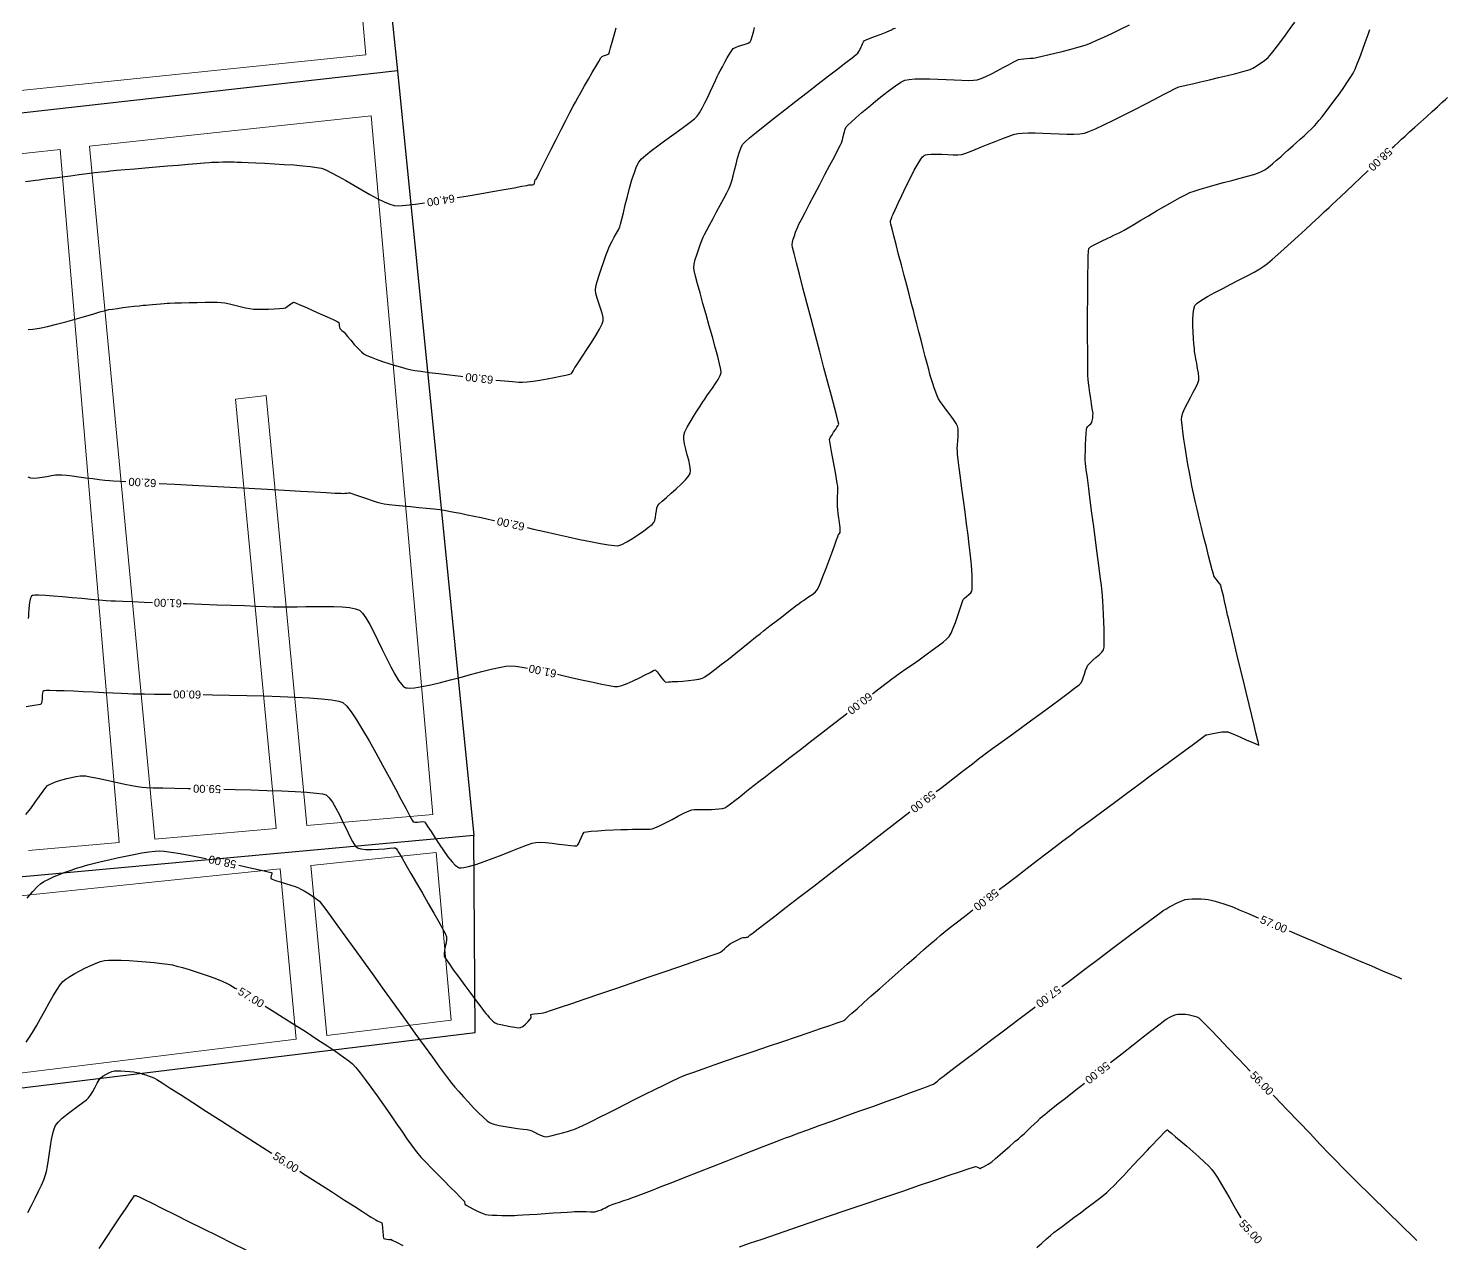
# Model space of a CAD drawing. Header units: millimetres. Extents: x 1719 to 3361, y 808 to 1951.
# Drawn here: x 2792.3 to 3090.3, y 1161.8 to 1417.1 of the extents above; entities that cross this region are included whole.
import ezdxf

# ---------------------------------------------------------------- set-up
doc = ezdxf.new("R2010")
doc.units = ezdxf.units.MM
for name, color, linetype in [('CONT-MJR', 36, 'Continuous'), ('CONT-MNR', 42, 'Continuous'), ('Txt_Curv', 101, 'Continuous')]:
    doc.layers.add(name, color=color, linetype=linetype)
doc.layers.add('pueblo', color=7, linetype='Continuous', lineweight=18)
doc.styles.get("Standard").update_dxf_attribs({"font": 'arial.ttf'})

# ---------------------------------------------------------------- blocks, each defined once
blk = doc.blocks.new('A$C09da3120')
at = {"layer": 'CONT-MJR', "flags": 128}
for points, elevation in [([(1250.21, 469.62), (1250.92, 470.17), (1252.43, 471.33), (1253.55, 472.19), (1254.22, 472.7), (1254.99, 473.26), (1256.01, 473.98), (1257.23, 474.84), (1258.57, 475.78), (1259.98, 476.77), (1261.4, 477.77), (1262.75, 478.74), (1263.98, 479.66), (1265.02, 480.46), (1265.8, 481.13), (1266.28, 481.62), (1266.7, 482.34), (1267.15, 483.36), (1267.61, 484.57), (1268.05, 485.85), (1268.46, 487.09), (1268.81, 488.17), (1269.08, 488.97), (1269.25, 489.38), (1269.54, 489.69), (1269.96, 490.07), (1270.43, 490.46), (1270.83, 490.84), (1271.07, 491.16), (1271.13, 491.58), (1271.15, 492.36), (1271.14, 493.37), (1271.1, 494.49), (1271.05, 495.61), (1271, 496.6), (1270.95, 497.35), (1270.88, 497.99), (1270.74, 499.21), (1270.52, 500.9), (1270.26, 502.96), (1269.96, 505.28), (1269.64, 507.75), (1269.31, 510.27), (1268.99, 512.74), (1268.69, 515.05), (1268.43, 517.08), (1268.22, 518.75), (1268.08, 519.93), (1268.02, 520.53), (1268.01, 521.13), (1268.05, 521.9), (1268.11, 522.76), (1268.16, 523.65), (1268.19, 524.5), (1268.16, 525.24), (1268.07, 525.81), (1267.77, 526.41), (1267.22, 527.24), (1266.52, 528.21), (1265.76, 529.21), (1265.03, 530.17), (1264.44, 530.98), (1264.08, 531.55), (1263.8, 532.16), (1263.49, 532.97), (1263.18, 533.87), (1262.87, 534.78), (1262.61, 535.6), (1262.41, 536.25), (1262.26, 536.77), (1262.01, 537.7), (1261.68, 538.96), (1261.28, 540.47), (1260.85, 542.14), (1260.39, 543.89), (1259.94, 545.64), (1259.51, 547.31), (1259.12, 548.83), (1258.79, 550.09), (1258.54, 551.04), (1258.28, 552.07), (1257.88, 553.56), (1257.39, 555.41), (1256.85, 557.49), (1256.27, 559.69), (1255.69, 561.89), (1255.15, 563.96), (1254.67, 565.8), (1254.3, 567.28), (1254.05, 568.28), (1253.96, 568.69), (1254.01, 568.96), (1254.11, 569.31), (1254.24, 569.66), (1254.35, 569.92), (1254.52, 570.32), (1254.95, 571.27), (1255.58, 572.63), (1256.35, 574.27), (1257.21, 576.06), (1258.11, 577.87), (1258.98, 579.57), (1259.79, 581.01), (1260.34, 581.9), (1260.69, 582.36), (1260.88, 582.56), (1260.96, 582.62), (1261.07, 582.68), (1261.31, 582.78), (1261.77, 582.88), (1262.51, 582.96), (1263.6, 582.98), (1264.79, 582.94), (1266, 582.88), (1267.15, 582.83), (1268.15, 582.82), (1268.93, 582.9), (1269.61, 583.09), (1270.57, 583.44), (1271.76, 583.91), (1273.09, 584.46), (1274.52, 585.05), (1275.97, 585.64), (1277.38, 586.2), (1278.68, 586.69), (1279.81, 587.06), (1280.71, 587.29), (1281.64, 587.39), (1282.87, 587.42), (1284.34, 587.4), (1285.97, 587.35), (1287.67, 587.28), (1289.37, 587.22), (1291, 587.18), (1292.48, 587.18), (1293.74, 587.24), (1294.69, 587.38), (1295.61, 587.7), (1297.01, 588.3), (1298.78, 589.12), (1300.81, 590.11), (1303.01, 591.2), (1305.26, 592.35), (1307.46, 593.48), (1309.5, 594.54), (1311.29, 595.47), (1312.7, 596.21), (1313.64, 596.71), (1314.01, 596.9), (1314.25, 596.98), (1314.55, 597.07), (1314.8, 597.14), (1315.16, 597.22), (1316.07, 597.44), (1317.41, 597.75), (1319.07, 598.14), (1320.93, 598.58), (1322.86, 599.04), (1324.75, 599.5), (1326.48, 599.92), (1327.93, 600.29), (1328.99, 600.57), (1329.53, 600.75), (1330.08, 601.02), (1330.75, 601.43), (1331.48, 601.91), (1332.2, 602.41), (1332.83, 602.88), (1333.29, 603.28), (1333.64, 603.68), (1334.24, 604.43), (1335.02, 605.44), (1335.94, 606.65), (1336.93, 607.98), (1337.93, 609.36), (1338.89, 610.71)], 7.2), ([(1072.48, 466.94), (1074.14, 467.19), (1075.06, 467.35), (1075.49, 467.44), (1075.63, 467.48), (1075.66, 467.49), (1075.71, 467.54), (1075.77, 467.69), (1075.84, 468), (1075.89, 468.54), (1075.93, 469.28), (1075.98, 469.81), (1076.05, 470.11), (1076.12, 470.25), (1076.16, 470.29), (1076.19, 470.3), (1076.33, 470.33), (1076.69, 470.35), (1077.46, 470.35), (1078.8, 470.33), (1080.48, 470.27), (1082.41, 470.2), (1084.48, 470.11), (1086.62, 470.01), (1088.72, 469.91), (1090.69, 469.81), (1092.44, 469.72), (1093.87, 469.65), (1094.89, 469.61), (1095.8, 469.59), (1097.34, 469.57), (1099.43, 469.55), (1101.99, 469.52), (1102.93, 469.51)], 7.2), ([(1109.65, 469.43), (1111.62, 469.4), (1115.2, 469.34), (1118.82, 469.26), (1122.39, 469.16), (1125.83, 469.04), (1129.06, 468.9), (1131.98, 468.73), (1134.52, 468.54), (1136.59, 468.31), (1138.11, 468.05), (1138.98, 467.76), (1139.74, 467.07), (1140.71, 465.82), (1141.86, 464.12), (1143.14, 462.05), (1144.51, 459.72), (1145.92, 457.22), (1147.34, 454.65), (1148.71, 452.1), (1150.01, 449.67), (1151.18, 447.46), (1152.18, 445.56), (1152.97, 444.07), (1153.51, 443.09), (1153.76, 442.71), (1154.12, 442.64), (1154.64, 442.67), (1155.22, 442.73), (1155.75, 442.76), (1156.12, 442.71), (1156.37, 442.4), (1156.85, 441.68), (1157.5, 440.65), (1158.3, 439.4), (1159.18, 438.04), (1160.12, 436.67), (1161.05, 435.39), (1161.94, 434.3), (1162.59, 433.62), (1163.03, 433.27), (1163.3, 433.13), (1163.42, 433.08), (1163.54, 433.05), (1163.83, 433.03), (1164.4, 433.09), (1165.39, 433.3), (1166.9, 433.75), (1168.64, 434.35), (1170.52, 435.05), (1172.45, 435.8), (1174.32, 436.55), (1176.06, 437.23), (1177.56, 437.8), (1178.73, 438.21), (1179.48, 438.4), (1180.37, 438.42), (1181.55, 438.35), (1182.91, 438.21), (1184.32, 438.04), (1185.67, 437.87), (1186.83, 437.74), (1187.55, 437.68), (1187.93, 437.68), (1188.09, 437.7), (1188.14, 437.72), (1188.21, 437.76), (1188.33, 437.89), (1188.52, 438.2), (1188.76, 438.73), (1189.07, 439.47), (1189.38, 440.13), (1189.69, 440.52), (1190.17, 440.63), (1191.16, 440.73), (1192.51, 440.83), (1194.08, 440.93), (1195.74, 441.01), (1197.33, 441.08), (1198.73, 441.13), (1199.77, 441.17), (1200.33, 441.19), (1200.83, 441.19), (1201.46, 441.17), (1202.16, 441.15), (1202.86, 441.14), (1203.48, 441.16), (1203.96, 441.22), (1204.51, 441.44), (1205.47, 441.9), (1206.72, 442.53), (1208.11, 443.23), (1209.49, 443.94), (1210.74, 444.57), (1211.7, 445.03), (1212.24, 445.25), (1212.72, 445.31), (1213.34, 445.33), (1214.03, 445.33), (1214.73, 445.31), (1215.35, 445.29), (1215.82, 445.3), (1216.4, 445.33), (1217.15, 445.38), (1217.94, 445.44), (1218.67, 445.54), (1219.21, 445.68), (1219.63, 445.94), (1220.35, 446.46), (1221.27, 447.17), (1222.32, 448), (1223.41, 448.87), (1224.45, 449.71), (1225.37, 450.45), (1226.07, 451), (1226.62, 451.42), (1227.63, 452.2), (1229.05, 453.3), (1230.8, 454.65), (1232.82, 456.21), (1235.06, 457.94), (1237.43, 459.77), (1239.87, 461.65), (1242.33, 463.55), (1244.73, 465.4), (1244.88, 465.52)], 7.2), ([(1284.7, 353.28), (1285.76, 354.23), (1286.75, 355.1), (1287.6, 355.85), (1288.29, 356.43), (1289.03, 357.01), (1290.02, 357.75), (1291.2, 358.63), (1292.5, 359.59), (1293.86, 360.6), (1295.22, 361.61), (1296.51, 362.59), (1297.68, 363.48), (1298.66, 364.25), (1299.38, 364.85), (1300.06, 365.49), (1300.91, 366.35), (1301.9, 367.36), (1302.95, 368.46), (1304.03, 369.6), (1305.08, 370.72), (1306.05, 371.76), (1306.88, 372.65), (1307.52, 373.34), (1307.93, 373.77), (1308.44, 374.3), (1309.12, 375.02), (1309.9, 375.82), (1310.67, 376.62), (1311.33, 377.31), (1311.8, 377.8), (1311.98, 377.98), (1312.06, 378), (1312.13, 378.01), (1312.35, 377.83), (1312.95, 377.33), (1313.85, 376.58), (1314.95, 375.64), (1316.19, 374.57), (1317.48, 373.45), (1318.74, 372.33), (1319.87, 371.29), (1320.81, 370.37), (1321.47, 369.66), (1322.04, 368.9), (1322.72, 367.84), (1323.49, 366.55), (1324.33, 365.11), (1325.2, 363.59), (1326.07, 362.07), (1326.91, 360.61), (1327.57, 359.51)], 1.2), ([(1087.82, 353.1), (1089.36, 355.4), (1090.86, 357.65), (1092.26, 359.73), (1093.47, 361.54), (1094.42, 362.96), (1095.05, 363.9), (1095.27, 364.23), (1095.34, 364.23), (1095.4, 364.23), (1095.53, 364.21), (1095.69, 364.19), (1096.09, 363.99), (1097.2, 363.44), (1098.92, 362.6), (1101.12, 361.5), (1103.72, 360.22), (1106.58, 358.8), (1109.61, 357.29), (1112.7, 355.76), (1115.74, 354.25), (1118.61, 352.82)], 1.2)]:
    blk.add_lwpolyline(points, dxfattribs=dict(at, elevation=elevation))
at = {"layer": 'CONT-MNR', "flags": 128}
for points, elevation in [([(1184.07, 473.7), (1184.92, 473.51), (1187.21, 472.99), (1189.44, 472.49), (1191.52, 472.03), (1193.37, 471.64), (1194.91, 471.35), (1196.05, 471.17), (1196.73, 471.14), (1197.57, 471.35), (1198.68, 471.77), (1199.95, 472.33), (1201.25, 472.96), (1202.46, 473.58), (1203.49, 474.11), (1204.19, 474.49), (1204.47, 474.63), (1204.62, 474.55), (1204.77, 474.45), (1204.96, 474.2), (1205.38, 473.65), (1205.9, 472.99), (1206.38, 472.42), (1206.67, 472.14), (1206.97, 472.08), (1207.39, 472.09), (1207.82, 472.13), (1208.15, 472.16), (1208.54, 472.18), (1209.33, 472.22), (1210.38, 472.28), (1211.56, 472.38), (1212.73, 472.51), (1213.74, 472.67), (1214.47, 472.87), (1215.02, 473.18), (1215.91, 473.81), (1217.08, 474.68), (1218.45, 475.74), (1219.94, 476.91), (1221.48, 478.14), (1223, 479.36), (1224.42, 480.5), (1225.66, 481.5), (1226.65, 482.29), (1227.31, 482.82), (1228.02, 483.36), (1228.93, 484.07), (1229.97, 484.87), (1231.08, 485.73), (1232.19, 486.58), (1233.22, 487.38), (1234.12, 488.06), (1234.8, 488.59), (1235.21, 488.9), (1235.68, 489.23), (1236.3, 489.64), (1236.98, 490.1), (1237.64, 490.56), (1238.21, 491.01), (1238.59, 491.41), (1238.85, 491.9), (1239.26, 492.89), (1239.79, 494.24), (1240.39, 495.81), (1241.02, 497.5), (1241.63, 499.17), (1242.19, 500.69), (1242.65, 501.94), (1242.96, 502.79), (1243.08, 503.12), (1243.26, 503.29), (1243.42, 503.46), (1243.44, 503.74), (1243.42, 504.22), (1243.4, 504.61), (1243.36, 504.96), (1243.26, 505.64), (1243.14, 506.53), (1243.01, 507.46), (1242.91, 508.32), (1242.85, 508.95), (1242.84, 509.52), (1242.86, 510.26), (1242.88, 511.07), (1242.9, 511.88), (1242.91, 512.61), (1242.89, 513.19), (1242.81, 513.76), (1242.64, 514.76), (1242.4, 516.06), (1242.13, 517.54), (1241.85, 519.06), (1241.59, 520.5), (1241.37, 521.73), (1241.23, 522.62), (1241.2, 523.05), (1241.37, 523.48), (1241.7, 524.03), (1242.04, 524.55), (1242.27, 524.9), (1242.47, 525.2), (1242.73, 525.58), (1242.97, 525.96), (1243.1, 526.26), (1242.99, 526.73), (1242.69, 527.94), (1242.21, 529.78), (1241.58, 532.16), (1240.84, 534.97), (1240.01, 538.09), (1239.13, 541.44), (1238.21, 544.89), (1237.3, 548.35), (1236.41, 551.72), (1235.58, 554.88), (1234.84, 557.72), (1234.21, 560.16), (1233.73, 562.07), (1233.42, 563.36), (1233.31, 563.92), (1233.38, 564.44), (1233.55, 565.1), (1233.79, 565.83), (1234.05, 566.56), (1234.3, 567.21), (1234.51, 567.72), (1234.75, 568.22), (1235.28, 569.26), (1236.04, 570.72), (1236.98, 572.5), (1238.02, 574.49), (1239.12, 576.58), (1240.22, 578.67), (1241.26, 580.65), (1242.19, 582.42), (1242.94, 583.87), (1243.47, 584.88), (1243.7, 585.36), (1243.87, 585.93), (1244.05, 586.67), (1244.25, 587.46), (1244.45, 588.18), (1244.69, 588.69), (1245.01, 589.04), (1245.71, 589.69), (1246.71, 590.6), (1247.94, 591.67), (1249.33, 592.86), (1250.8, 594.09), (1252.3, 595.29), (1253.74, 596.39), (1255.06, 597.34), (1256.17, 598.05), (1257.02, 598.47), (1257.9, 598.66), (1259.11, 598.76), (1260.56, 598.79), (1262.19, 598.77), (1263.92, 598.71), (1265.67, 598.63), (1267.37, 598.55), (1268.95, 598.49), (1270.33, 598.46), (1271.44, 598.48), (1272.19, 598.57), (1273, 598.84), (1274.03, 599.28), (1275.19, 599.85), (1276.41, 600.48), (1277.63, 601.14), (1278.76, 601.75), (1279.72, 602.28), (1280.46, 602.66), (1280.88, 602.85), (1281.35, 602.94), (1281.95, 603.01), (1282.63, 603.05), (1283.3, 603.1), (1283.91, 603.14), (1284.39, 603.2), (1284.89, 603.31), (1285.81, 603.52), (1287.04, 603.8), (1288.49, 604.15), (1290.05, 604.54), (1291.61, 604.94), (1293.07, 605.33), (1294.33, 605.7), (1295.28, 606.02), (1296.11, 606.35), (1297.31, 606.88), (1298.79, 607.55), (1300.48, 608.33), (1302.29, 609.19), (1304.14, 610.1)], 8.4), ([(1177.66, 504.51), (1178.99, 504.2), (1181.33, 503.67), (1183.8, 503.12), (1186.3, 502.57), (1188.74, 502.04), (1191.02, 501.57), (1193.06, 501.18), (1194.75, 500.89), (1196, 500.73), (1196.72, 500.72), (1197.55, 501), (1198.61, 501.53), (1199.8, 502.24), (1201.03, 503.04), (1202.19, 503.85), (1203.18, 504.6), (1203.92, 505.19), (1204.29, 505.57), (1204.48, 506), (1204.61, 506.61), (1204.72, 507.33), (1204.82, 508.05), (1204.94, 508.68), (1205.1, 509.14), (1205.42, 509.5), (1206.06, 510.1), (1206.93, 510.86), (1207.94, 511.75), (1209, 512.69), (1210.02, 513.63), (1210.91, 514.52), (1211.57, 515.3), (1211.92, 515.91), (1211.99, 516.61), (1211.87, 517.55), (1211.63, 518.65), (1211.31, 519.83), (1210.99, 521.01), (1210.71, 522.13), (1210.55, 523.1), (1210.56, 523.85), (1210.8, 524.61), (1211.27, 525.58), (1211.9, 526.68), (1212.61, 527.84), (1213.34, 528.99), (1214.03, 530.03), (1214.6, 530.9), (1215, 531.52), (1215.41, 532.16), (1215.96, 532.95), (1216.58, 533.83), (1217.2, 534.75), (1217.76, 535.65), (1218.18, 536.46), (1218.39, 537.12), (1218.33, 537.73), (1218.09, 538.88), (1217.69, 540.47), (1217.17, 542.4), (1216.57, 544.58), (1215.92, 546.91), (1215.25, 549.29), (1214.59, 551.62), (1213.98, 553.81), (1213.45, 555.75), (1213.03, 557.36), (1212.76, 558.52), (1212.66, 559.15), (1212.76, 559.88), (1212.98, 560.8), (1213.29, 561.83), (1213.65, 562.89), (1214.03, 563.91), (1214.38, 564.81), (1214.67, 565.51), (1214.94, 566.11), (1215.41, 567.01), (1216.02, 568.15), (1216.72, 569.46), (1217.47, 570.85), (1218.23, 572.26), (1218.95, 573.61), (1219.58, 574.82), (1220.08, 575.82), (1220.41, 576.53), (1220.68, 577.35), (1220.96, 578.39), (1221.24, 579.59), (1221.54, 580.85), (1221.85, 582.1), (1222.18, 583.26), (1222.53, 584.24), (1222.91, 584.98), (1223.4, 585.49), (1224.39, 586.36), (1225.8, 587.53), (1227.56, 588.95), (1229.59, 590.56), (1231.8, 592.3), (1234.12, 594.11), (1236.48, 595.93), (1238.78, 597.71), (1240.95, 599.38), (1242.91, 600.89), (1244.59, 602.18), (1245.9, 603.19), (1246.76, 603.86), (1247.1, 604.14), (1247.33, 604.51), (1247.58, 605.01), (1247.8, 605.5), (1247.95, 605.81), (1248.11, 606.13), (1248.32, 606.52), (1248.53, 606.8), (1248.9, 606.97), (1249.72, 607.31), (1250.81, 607.74), (1251.99, 608.19), (1253.06, 608.6), (1253.84, 608.9), (1254.14, 609.02), (1254.18, 609.12), (1254.29, 609.17), (1254.5, 609.26), (1254.67, 609.33), (1255.02, 609.41)], 9.6), ([(1171.12, 535.49), (1172.91, 535.32), (1174.62, 535.17), (1175.93, 535.07), (1176.74, 535.05), (1177.68, 535.13), (1178.92, 535.29), (1180.35, 535.51), (1181.86, 535.78), (1183.35, 536.05), (1184.71, 536.33), (1185.84, 536.56), (1186.63, 536.75), (1186.97, 536.85), (1187.17, 537.09), (1187.37, 537.46), (1187.56, 537.85), (1187.72, 538.14), (1187.96, 538.51), (1188.51, 539.35), (1189.29, 540.52), (1190.21, 541.92), (1191.17, 543.42), (1192.08, 544.9), (1192.87, 546.23), (1193.43, 547.3), (1193.68, 547.98), (1193.65, 548.68), (1193.43, 549.59), (1193.1, 550.62), (1192.72, 551.69), (1192.36, 552.73), (1192.11, 553.66), (1192.02, 554.38), (1192.13, 555.13), (1192.41, 556.23), (1192.81, 557.56), (1193.28, 559), (1193.76, 560.42), (1194.22, 561.69), (1194.59, 562.7), (1194.83, 563.31), (1195.11, 563.92), (1195.51, 564.67), (1195.97, 565.5), (1196.43, 566.33), (1196.83, 567.08), (1197.11, 567.69), (1197.28, 568.26), (1197.54, 569.28), (1197.88, 570.66), (1198.28, 572.28), (1198.72, 574.04), (1199.2, 575.84), (1199.69, 577.56), (1200.19, 579.11), (1200.67, 580.38), (1201.13, 581.26), (1201.71, 581.94), (1202.62, 582.76), (1203.77, 583.69), (1205.1, 584.7), (1206.54, 585.75), (1208.01, 586.81), (1209.44, 587.84), (1210.76, 588.8), (1211.9, 589.66), (1212.79, 590.38), (1213.35, 590.94), (1213.84, 591.65), (1214.4, 592.6), (1214.99, 593.73), (1215.59, 594.95), (1216.17, 596.19), (1216.72, 597.38), (1217.2, 598.44), (1217.6, 599.28), (1217.88, 599.85), (1218.22, 600.49), (1218.67, 601.33), (1219.18, 602.28), (1219.71, 603.22), (1220.21, 604.08), (1220.64, 604.76), (1220.97, 605.15), (1221.4, 605.39), (1222.03, 605.62), (1222.75, 605.83), (1223.47, 606.05), (1224.08, 606.28), (1224.48, 606.54), (1224.71, 606.96), (1224.95, 607.67), (1225.19, 608.56), (1225.45, 609.53)], 10.8), ([(1163.02, 573.82), (1164.89, 574.13), (1167.72, 574.61), (1170.4, 575.09), (1172.84, 575.52), (1174.93, 575.9), (1176.56, 576.2), (1177.64, 576.4), (1178.05, 576.48), (1178.39, 576.5), (1178.8, 576.52), (1179.07, 576.6), (1179.2, 576.89), (1179.3, 577.31), (1179.35, 577.54), (1179.47, 577.64), (1179.59, 577.73), (1179.76, 578.07), (1180.22, 578.98), (1180.92, 580.35), (1181.78, 582.06), (1182.76, 584), (1183.8, 586.05), (1184.83, 588.1), (1185.81, 590.02), (1186.67, 591.7), (1187.36, 593.03), (1187.81, 593.89), (1188.3, 594.77), (1188.96, 595.94), (1189.73, 597.28), (1190.55, 598.71), (1191.36, 600.11), (1192.11, 601.39), (1192.74, 602.45), (1193.19, 603.19), (1193.41, 603.5), (1193.7, 603.64), (1194.13, 603.77), (1194.54, 603.91), (1194.82, 604.06), (1194.95, 604.42), (1195.19, 605.26), (1195.53, 606.48), (1195.94, 607.93), (1196.4, 609.49)], 12), ([(1072.33, 577.2), (1073.45, 577.36), (1074.43, 577.49), (1075.19, 577.59), (1075.91, 577.68), (1077.02, 577.82), (1078.44, 578), (1080.07, 578.21), (1081.82, 578.43), (1083.6, 578.66), (1085.33, 578.87), (1086.91, 579.07), (1088.25, 579.23), (1089.27, 579.34), (1090.16, 579.43), (1091.52, 579.56), (1093.26, 579.71), (1095.28, 579.89), (1097.49, 580.08), (1099.81, 580.28), (1102.15, 580.48), (1104.41, 580.67), (1106.5, 580.84), (1108.34, 581), (1109.84, 581.12), (1110.9, 581.2), (1111.43, 581.24), (1112.08, 581.27), (1112.89, 581.29), (1113.8, 581.31), (1114.71, 581.32), (1115.52, 581.32), (1116.17, 581.31), (1116.69, 581.29), (1117.69, 581.26), (1119.07, 581.2), (1120.74, 581.13), (1122.63, 581.04), (1124.64, 580.94), (1126.69, 580.81), (1128.69, 580.68), (1130.56, 580.52), (1132.2, 580.36), (1133.54, 580.18), (1134.48, 579.98), (1135.42, 579.63), (1136.62, 579.05), (1138.05, 578.28), (1139.62, 577.39), (1141.28, 576.43), (1142.97, 575.45), (1144.64, 574.51), (1146.21, 573.65), (1147.63, 572.94), (1148.83, 572.42), (1149.77, 572.15), (1150.7, 572.13), (1152.22, 572.24), (1154.21, 572.47), (1156.11, 572.73)], 12), ([(1263.59, 449.08), (1264.45, 449.75), (1267.08, 451.77), (1269.34, 453.51), (1271.17, 454.91), (1272.48, 455.92), (1273.23, 456.5), (1274.16, 457.18), (1275.5, 458.17), (1277.18, 459.4), (1279.12, 460.81), (1281.22, 462.34), (1283.41, 463.94), (1285.6, 465.54), (1287.7, 467.08), (1289.63, 468.5), (1291.31, 469.75), (1292.64, 470.76), (1293.56, 471.47), (1293.96, 471.83), (1294.22, 472.3), (1294.46, 472.96), (1294.7, 473.71), (1294.94, 474.47), (1295.18, 475.14), (1295.42, 475.63), (1295.8, 476.06), (1296.41, 476.6), (1297.11, 477.2), (1297.81, 477.8), (1298.38, 478.37), (1298.72, 478.87), (1298.81, 479.4), (1298.85, 480.35), (1298.86, 481.62), (1298.83, 483.1), (1298.78, 484.69), (1298.71, 486.28), (1298.64, 487.78), (1298.57, 489.08), (1298.5, 490.08), (1298.42, 490.93), (1298.25, 492.35), (1298.01, 494.26), (1297.72, 496.55), (1297.38, 499.12), (1297.02, 501.88), (1296.65, 504.72), (1296.28, 507.55), (1295.92, 510.26), (1295.6, 512.76), (1295.31, 514.95), (1295.09, 516.73), (1294.94, 518), (1294.88, 518.66), (1294.87, 519.5), (1294.89, 520.62), (1294.93, 521.89), (1294.99, 523.15), (1295.05, 524.27), (1295.12, 525.09), (1295.18, 525.49), (1295.38, 525.74), (1295.71, 526.04), (1296.04, 526.34), (1296.25, 526.6), (1296.35, 526.95), (1296.43, 527.49), (1296.48, 528.05), (1296.5, 528.48), (1296.46, 528.84), (1296.35, 529.56), (1296.2, 530.52), (1296.02, 531.64), (1295.84, 532.81), (1295.67, 533.94), (1295.54, 534.93), (1295.46, 535.68), (1295.44, 536.37), (1295.42, 537.67), (1295.4, 539.49), (1295.38, 541.71), (1295.37, 544.23), (1295.37, 546.94), (1295.37, 549.75), (1295.38, 552.54), (1295.39, 555.21), (1295.42, 557.66), (1295.46, 559.78), (1295.51, 561.47), (1295.57, 562.61), (1295.65, 563.11), (1295.99, 563.47), (1296.57, 563.84), (1297.28, 564.22), (1298.01, 564.57), (1298.67, 564.88), (1299.16, 565.11), (1299.62, 565.34), (1300.21, 565.62), (1300.87, 565.92), (1301.53, 566.22), (1302.12, 566.5), (1302.58, 566.72), (1303.02, 566.98), (1303.88, 567.48), (1305.08, 568.2), (1306.53, 569.06), (1308.15, 570.02), (1309.86, 571.03), (1311.57, 572.02), (1313.21, 572.96), (1314.69, 573.78), (1315.93, 574.44), (1316.84, 574.87), (1317.75, 575.21), (1319, 575.6), (1320.49, 576.04), (1322.15, 576.5), (1323.91, 576.97), (1325.67, 577.44), (1327.37, 577.89), (1328.92, 578.32), (1330.25, 578.7), (1331.27, 579.03), (1331.9, 579.29), (1332.55, 579.69), (1333.32, 580.25), (1334.17, 580.93), (1335.05, 581.67), (1335.92, 582.42), (1336.73, 583.14), (1337.44, 583.78), (1338, 584.28), (1338.55, 584.77), (1339.24, 585.38), (1340, 586.07), (1340.81, 586.81), (1341.61, 587.56), (1342.35, 588.27), (1343, 588.92), (1343.5, 589.46), (1343.95, 589.99), (1344.6, 590.81), (1345.4, 591.85), (1346.3, 593.05), (1347.26, 594.34), (1348.23, 595.66), (1349.15, 596.94), (1349.97, 598.14), (1350.65, 599.18), (1351.15, 599.99), (1351.53, 600.8), (1351.99, 601.91), (1352.5, 603.27), (1353.06, 604.81), (1353.65, 606.44), (1354.26, 608.12), (1354.63, 609.14)], 6), ([(1359.35, 584.27), (1359.73, 584.62), (1360.66, 585.5), (1361.31, 586.1), (1362.03, 586.76), (1362.96, 587.61), (1364.07, 588.61), (1365.26, 589.7), (1366.5, 590.82), (1367.7, 591.91), (1368.82, 592.91), (1369.77, 593.78), (1370.51, 594.44), (1370.97, 594.85)], 4.8), ([(1072.88, 546.14), (1073.89, 546.18), (1075.28, 546.4), (1076.95, 546.76), (1078.83, 547.22), (1080.81, 547.75), (1082.81, 548.31), (1084.73, 548.86), (1086.49, 549.37), (1087.99, 549.81), (1089.14, 550.13), (1089.85, 550.31), (1090.64, 550.43), (1091.65, 550.57), (1092.8, 550.72), (1094.01, 550.87), (1095.18, 551), (1096.24, 551.12), (1097.08, 551.21), (1097.62, 551.27), (1098.23, 551.33), (1098.99, 551.41), (1099.84, 551.48), (1100.69, 551.55), (1101.45, 551.61), (1102.06, 551.65), (1102.66, 551.68), (1103.72, 551.71), (1105.11, 551.75), (1106.71, 551.79), (1108.4, 551.83), (1110.04, 551.85), (1111.51, 551.86), (1112.69, 551.86), (1113.45, 551.82), (1114.23, 551.7), (1115.2, 551.5), (1116.3, 551.24), (1117.43, 550.96), (1118.51, 550.71), (1119.48, 550.51), (1120.24, 550.4), (1121.05, 550.37), (1122.13, 550.38), (1123.35, 550.42), (1124.57, 550.48), (1125.67, 550.56), (1126.49, 550.63), (1126.92, 550.7), (1127.31, 550.93), (1127.78, 551.31), (1128.25, 551.67), (1128.63, 551.84), (1129.05, 551.71), (1129.97, 551.34), (1131.24, 550.8), (1132.71, 550.14), (1134.24, 549.45), (1135.7, 548.78), (1136.93, 548.2), (1137.79, 547.78), (1138.14, 547.59), (1138.21, 547.35), (1138.24, 546.99), (1138.26, 546.62), (1138.32, 546.36), (1138.49, 546.17), (1138.76, 545.94), (1139.04, 545.72), (1139.25, 545.54), (1139.49, 545.26), (1139.97, 544.66), (1140.64, 543.87), (1141.39, 542.98), (1142.17, 542.12), (1142.88, 541.4), (1143.46, 540.92), (1144.02, 540.64), (1144.9, 540.28), (1146.01, 539.87), (1147.29, 539.43), (1148.64, 538.99), (1150, 538.57), (1151.28, 538.2), (1152.41, 537.89), (1153.3, 537.67), (1154.09, 537.53), (1155.39, 537.34), (1157.1, 537.11), (1159.13, 536.85), (1161.39, 536.58), (1163.78, 536.29), (1164.17, 536.25)], 10.8), ([(1276.83, 428.49), (1278.13, 429.49), (1280.44, 431.26), (1282.7, 433), (1284.85, 434.65), (1286.86, 436.18), (1288.65, 437.55), (1290.18, 438.72), (1291.4, 439.65), (1292.25, 440.29), (1293.2, 441.01), (1294.63, 442.08), (1296.47, 443.44), (1298.62, 445.03), (1301.01, 446.8), (1303.55, 448.68), (1306.18, 450.62), (1308.79, 452.56), (1311.32, 454.43), (1313.69, 456.17), (1315.81, 457.73), (1317.59, 459.05), (1318.97, 460.07), (1319.86, 460.72), (1320.18, 460.96), (1320.29, 460.98), (1320.4, 460.99), (1320.67, 461.05), (1321.3, 461.18), (1322.08, 461.34), (1322.79, 461.49), (1323.21, 461.56), (1323.56, 461.6), (1324.02, 461.63), (1324.47, 461.64), (1324.82, 461.62), (1325.28, 461.44), (1326.24, 461.03), (1327.49, 460.48), (1328.83, 459.89), (1330.05, 459.35), (1330.8, 459.04), (1331.17, 458.89), (1331.29, 458.85), (1331.32, 458.85), (1331.33, 458.88), (1331.33, 458.98), (1331.28, 459.21), (1331.16, 459.6), (1331.05, 459.98), (1330.95, 460.39), (1330.7, 461.44), (1330.32, 463.02), (1329.83, 465.03), (1329.27, 467.38), (1328.65, 469.95), (1328.01, 472.63), (1327.36, 475.34), (1326.73, 477.96), (1326.14, 480.39), (1325.63, 482.53), (1325.21, 484.26), (1324.92, 485.5), (1324.77, 486.14), (1324.59, 486.89), (1324.37, 487.9), (1324.12, 489.03), (1323.87, 490.16), (1323.63, 491.18), (1323.44, 491.96), (1323.31, 492.39), (1323.1, 492.73), (1322.78, 493.15), (1322.43, 493.6), (1322.11, 494.02), (1321.9, 494.36), (1321.77, 494.76), (1321.53, 495.66), (1321.19, 496.97), (1320.77, 498.6), (1320.3, 500.46), (1319.79, 502.46), (1319.29, 504.51), (1318.79, 506.51), (1318.34, 508.39), (1317.94, 510.04), (1317.64, 511.38), (1317.43, 512.32), (1317.25, 513.28), (1317.01, 514.57), (1316.73, 516.1), (1316.43, 517.79), (1316.12, 519.58), (1315.83, 521.38), (1315.57, 523.11), (1315.35, 524.7), (1315.19, 526.07), (1315.11, 527.14), (1315.13, 527.84), (1315.35, 528.62), (1315.77, 529.59), (1316.33, 530.68), (1316.94, 531.82), (1317.56, 532.94), (1318.1, 533.96), (1318.51, 534.82), (1318.71, 535.45), (1318.72, 536.12), (1318.63, 536.98), (1318.47, 537.95), (1318.28, 538.97), (1318.08, 539.95), (1317.92, 540.83), (1317.83, 541.52), (1317.78, 542.16), (1317.69, 543.1), (1317.6, 544.26), (1317.51, 545.56), (1317.45, 546.92), (1317.44, 548.24), (1317.5, 549.44), (1317.64, 550.43), (1317.9, 551.14), (1318.39, 551.65), (1319.31, 552.3), (1320.56, 553.06), (1322.06, 553.89), (1323.73, 554.77), (1325.47, 555.67), (1327.21, 556.55), (1328.86, 557.4), (1330.33, 558.18), (1331.54, 558.85), (1332.4, 559.4), (1333.14, 559.98), (1334.13, 560.82), (1335.33, 561.87), (1336.67, 563.07), (1338.12, 564.38), (1339.61, 565.75), (1341.1, 567.13), (1342.54, 568.47), (1343.89, 569.72), (1345.07, 570.83), (1346.06, 571.75), (1346.8, 572.44), (1347.54, 573.13), (1348.56, 574.08), (1349.79, 575.24), (1351.18, 576.55), (1352.67, 577.96), (1354.21, 579.42), (1354.26, 579.46)], 4.8), ([(1072.82, 515.18), (1073.37, 514.94), (1074.03, 514.9), (1074.87, 514.97), (1075.83, 515.11), (1076.84, 515.28), (1077.81, 515.45), (1078.68, 515.58), (1079.36, 515.63), (1080, 515.59), (1080.96, 515.5), (1082.18, 515.36), (1083.55, 515.19), (1085.01, 515), (1086.46, 514.82), (1087.82, 514.65), (1089.02, 514.51), (1089.96, 514.42), (1090.74, 514.36), (1092.25, 514.27), (1093.4, 514.2)], 9.6), ([(1072.95, 485.4), (1073.02, 485.95), (1073.08, 486.55), (1073.14, 487.36), (1073.22, 488.28), (1073.33, 489.15), (1073.46, 489.74), (1073.58, 490.07), (1073.68, 490.23), (1073.73, 490.28), (1073.78, 490.3), (1073.93, 490.34), (1074.33, 490.36), (1075.14, 490.36), (1076.52, 490.29), (1078.22, 490.17), (1080.12, 490.02), (1082.14, 489.85), (1084.16, 489.66), (1086.09, 489.49), (1087.83, 489.33), (1089.27, 489.21), (1090.32, 489.14), (1091.24, 489.1), (1092.77, 489.04), (1094.8, 488.96), (1097.26, 488.87), (1099.02, 488.8)], 8.4), ([(1072.44, 444.25), (1073.44, 445.53), (1074.41, 446.86), (1075.3, 448.11), (1076.06, 449.18), (1076.62, 449.96), (1076.94, 450.33), (1077.38, 450.58), (1077.99, 450.85), (1078.66, 451.11), (1079.29, 451.33), (1079.79, 451.49), (1080.29, 451.62), (1081.06, 451.81), (1081.98, 452.02), (1082.94, 452.22), (1083.8, 452.36), (1084.46, 452.41), (1084.99, 452.35), (1085.9, 452.19), (1087.11, 451.95), (1088.53, 451.65), (1090.07, 451.32), (1091.67, 450.98), (1093.22, 450.65), (1094.66, 450.36), (1095.89, 450.13), (1096.83, 449.99), (1097.67, 449.94), (1099.15, 449.88), (1101.18, 449.83), (1103.67, 449.78), (1106.53, 449.72), (1106.97, 449.71)], 6), ([(1100.39, 513.81), (1103.67, 513.62), (1107.41, 513.42), (1111.31, 513.2), (1115.29, 512.98), (1119.24, 512.77), (1123.09, 512.56), (1126.73, 512.36), (1130.07, 512.18), (1133.03, 512.02), (1135.5, 511.89), (1137.39, 511.78), (1138.62, 511.72), (1139.08, 511.7), (1139.39, 511.72), (1139.79, 511.76), (1140.19, 511.79), (1140.5, 511.79), (1140.88, 511.67), (1141.67, 511.4), (1142.72, 511.03), (1143.92, 510.61), (1145.12, 510.2), (1146.19, 509.86), (1147, 509.64), (1147.66, 509.53), (1148.71, 509.4), (1150.04, 509.26), (1151.58, 509.1), (1153.24, 508.93), (1154.94, 508.76), (1156.58, 508.59), (1158.08, 508.43), (1159.35, 508.29), (1160.31, 508.15), (1161.21, 508), (1162.35, 507.78), (1163.66, 507.52), (1165.09, 507.23), (1166.57, 506.92), (1168.05, 506.61), (1169.48, 506.31), (1170.79, 506.03), (1170.82, 506.02)], 9.6), ([(1072.69, 426.71), (1073.89, 428.09), (1074.84, 429.12), (1075.47, 429.7), (1076.19, 430.15), (1077.13, 430.63), (1078.23, 431.13), (1079.44, 431.63), (1080.69, 432.11), (1081.92, 432.55), (1083.08, 432.95), (1084.11, 433.29), (1084.95, 433.55), (1085.74, 433.77), (1086.87, 434.06), (1088.26, 434.39), (1089.86, 434.76), (1091.58, 435.14), (1093.35, 435.52), (1095.11, 435.87), (1096.77, 436.17), (1098.27, 436.41), (1099.54, 436.57), (1100.49, 436.63), (1101.45, 436.56), (1102.93, 436.35), (1104.84, 436.03), (1107.06, 435.62), (1109.49, 435.15), (1110.28, 435)], 4.8), ([(1105.46, 488.57), (1106.18, 488.55), (1109.38, 488.43), (1112.52, 488.32), (1115.53, 488.21), (1118.31, 488.12), (1120.77, 488.03), (1122.81, 487.96), (1124.35, 487.9), (1125.29, 487.87), (1126.32, 487.85), (1127.7, 487.87), (1129.37, 487.9), (1131.22, 487.94), (1133.17, 487.97), (1135.15, 487.97), (1137.07, 487.94), (1138.85, 487.85), (1140.4, 487.7), (1141.64, 487.47), (1142.49, 487.14), (1143.11, 486.56), (1143.83, 485.54), (1144.62, 484.18), (1145.46, 482.57), (1146.34, 480.78), (1147.24, 478.92), (1148.15, 477.06), (1149.03, 475.3), (1149.89, 473.72), (1150.68, 472.41), (1151.27, 471.61), (1151.68, 471.19), (1151.93, 471), (1152.05, 470.94), (1152.17, 470.89), (1152.47, 470.83), (1153.04, 470.81), (1154.04, 470.88), (1155.59, 471.12), (1157.43, 471.5), (1159.46, 471.98), (1161.62, 472.53), (1163.84, 473.12), (1166.05, 473.7), (1168.15, 474.26), (1170.1, 474.75), (1171.8, 475.14), (1173.19, 475.4), (1174.2, 475.5), (1175.22, 475.43), (1176.65, 475.22), (1177.76, 475.02)], 8.4), ([(1072.47, 396.44), (1073.08, 397.27), (1073.82, 398.43), (1074.65, 399.84), (1075.53, 401.41), (1076.44, 403.05), (1077.34, 404.67), (1078.19, 406.18), (1078.98, 407.49), (1079.66, 408.51), (1080.2, 409.15), (1080.83, 409.66), (1081.68, 410.23), (1082.68, 410.84), (1083.79, 411.44), (1084.94, 412.02), (1086.09, 412.56), (1087.17, 413.01), (1088.13, 413.36), (1088.92, 413.57), (1089.75, 413.66), (1090.95, 413.68), (1092.44, 413.65), (1094.12, 413.57), (1095.89, 413.45), (1097.69, 413.3), (1099.4, 413.14), (1100.95, 412.97), (1102.24, 412.8), (1103.18, 412.65), (1104.14, 412.43), (1105.34, 412.1), (1106.72, 411.69), (1108.19, 411.22), (1109.68, 410.72), (1111.14, 410.21), (1112.48, 409.71), (1113.64, 409.25), (1114.55, 408.85), (1115.25, 408.48), (1116.4, 407.81), (1116.72, 407.62)], 3.6), ([(1113.97, 449.57), (1116.37, 449.51), (1119.76, 449.42), (1123.05, 449.32), (1126.15, 449.21), (1128.96, 449.08), (1131.39, 448.93), (1133.35, 448.77), (1134.74, 448.58), (1135.47, 448.37), (1136.1, 447.79), (1136.78, 446.83), (1137.51, 445.59), (1138.25, 444.16), (1139, 442.64), (1139.72, 441.14), (1140.41, 439.75), (1141.03, 438.57), (1141.58, 437.7), (1142.04, 437.24), (1142.76, 437.02), (1143.82, 436.93), (1145.09, 436.92), (1146.45, 436.98), (1147.75, 437.07), (1148.86, 437.16), (1149.66, 437.22), (1150, 437.23), (1150.22, 437.01), (1150.45, 436.68), (1150.63, 436.4), (1150.85, 436.02), (1151.41, 435.07), (1152.24, 433.65), (1153.27, 431.88), (1154.44, 429.86), (1155.68, 427.72), (1156.92, 425.57), (1158.09, 423.52), (1159.13, 421.68), (1159.97, 420.16), (1160.54, 419.09), (1160.77, 418.56), (1160.77, 418.03), (1160.67, 417.32), (1160.5, 416.53), (1160.34, 415.74), (1160.25, 415.04), (1160.27, 414.52), (1160.56, 413.99), (1161.22, 413), (1162.18, 411.64), (1163.33, 410.06), (1164.58, 408.37), (1165.83, 406.68), (1167, 405.13), (1167.98, 403.83), (1168.69, 402.9), (1169.03, 402.47), (1169.33, 402.11), (1169.74, 401.64), (1170.18, 401.16), (1170.62, 400.74), (1170.98, 400.47), (1171.41, 400.32), (1172.17, 400.12), (1173.12, 399.91), (1174.14, 399.72), (1175.1, 399.56), (1175.87, 399.48), (1176.32, 399.49), (1176.76, 399.75), (1177.33, 400.24), (1177.89, 400.79), (1178.33, 401.27), (1178.52, 401.52), (1178.52, 401.76), (1178.46, 402.07), (1178.47, 402.27), (1178.72, 402.33), (1179.26, 402.38), (1179.94, 402.44), (1180.61, 402.51), (1181.09, 402.58), (1181.59, 402.74), (1182.83, 403.16), (1184.69, 403.78), (1187.07, 404.59), (1189.86, 405.54), (1192.97, 406.6), (1196.29, 407.73), (1199.7, 408.9), (1203.12, 410.07), (1206.44, 411.21), (1209.54, 412.28), (1212.33, 413.25), (1214.71, 414.07), (1216.56, 414.72), (1217.79, 415.16), (1218.28, 415.35), (1218.65, 415.62), (1219.1, 416.01), (1219.56, 416.45), (1220.01, 416.86), (1220.37, 417.14), (1220.83, 417.4), (1221.49, 417.73), (1222.2, 418.07), (1222.76, 418.33), (1223.03, 418.44), (1223.26, 418.45), (1223.5, 418.45), (1223.72, 418.46), (1223.94, 418.49), (1224.17, 418.66), (1224.53, 418.95), (1224.84, 419.19), (1225.19, 419.46), (1226.16, 420.21), (1227.67, 421.38), (1229.66, 422.91), (1232.07, 424.77), (1234.82, 426.89), (1237.85, 429.23), (1241.11, 431.74), (1244.51, 434.37), (1248, 437.06), (1251.51, 439.77), (1254.98, 442.44), (1258.04, 444.81)], 6), ([(1117.14, 433.58), (1119.26, 433.13), (1121.19, 432.7), (1122.71, 432.36), (1123.55, 432.16), (1123.93, 432.06), (1124.06, 432.02), (1124.08, 432.01), (1124.09, 431.98), (1124.09, 431.9), (1124.05, 431.71), (1123.96, 431.41), (1123.85, 431.04), (1123.84, 430.8), (1124.14, 430.66), (1124.85, 430.42), (1125.84, 430.12), (1126.95, 429.77), (1128.05, 429.43), (1129, 429.11), (1129.64, 428.86), (1130.17, 428.59), (1130.83, 428.22), (1131.55, 427.78), (1132.3, 427.32), (1133, 426.85), (1133.6, 426.41), (1134.05, 426.03), (1134.41, 425.59), (1135.17, 424.57), (1136.29, 423.05), (1137.72, 421.1), (1139.4, 418.78), (1141.28, 416.18), (1143.32, 413.35), (1145.47, 410.37), (1147.68, 407.3), (1149.89, 404.23), (1152.06, 401.22), (1154.13, 398.34), (1156.07, 395.66), (1157.81, 393.25), (1159.31, 391.19), (1160.52, 389.53), (1161.39, 388.36), (1161.87, 387.75), (1162.52, 387), (1163.35, 386.04), (1164.32, 384.95), (1165.38, 383.8), (1166.45, 382.66), (1167.5, 381.59), (1168.47, 380.66), (1169.3, 379.94), (1169.94, 379.49), (1170.72, 379.2), (1171.79, 378.94), (1173.06, 378.71), (1174.39, 378.51), (1175.69, 378.33), (1176.83, 378.19), (1177.72, 378.07), (1178.23, 377.97), (1178.68, 377.79), (1179.25, 377.52), (1179.88, 377.2), (1180.51, 376.9), (1181.07, 376.67), (1181.53, 376.56), (1182.06, 376.62), (1182.93, 376.81), (1184, 377.08), (1185.13, 377.39), (1186.19, 377.7), (1187.03, 377.95), (1187.52, 378.11), (1187.99, 378.3), (1188.59, 378.56), (1189.23, 378.85), (1189.83, 379.13), (1190.29, 379.35), (1190.7, 379.55), (1191.58, 380), (1192.86, 380.65), (1194.46, 381.46), (1196.3, 382.39), (1198.3, 383.4), (1200.39, 384.45), (1202.49, 385.5), (1204.51, 386.51), (1206.38, 387.43), (1208.03, 388.23), (1209.37, 388.86), (1210.32, 389.28), (1211.22, 389.63), (1212.68, 390.16), (1214.61, 390.85), (1216.93, 391.65), (1219.55, 392.56), (1222.39, 393.54), (1225.36, 394.55), (1228.38, 395.59), (1231.37, 396.6), (1234.23, 397.58), (1236.9, 398.48), (1239.27, 399.29), (1241.27, 399.97), (1242.81, 400.49), (1243.81, 400.84), (1244.19, 400.97), (1244.42, 401.16), (1244.68, 401.42), (1244.89, 401.63), (1245.16, 401.88), (1245.87, 402.51), (1246.95, 403.47), (1248.33, 404.7), (1249.95, 406.14), (1251.75, 407.73), (1253.65, 409.41), (1255.59, 411.13), (1257.51, 412.82), (1259.34, 414.43), (1261.01, 415.9), (1262.46, 417.17), (1263.63, 418.17), (1264.44, 418.86), (1265.19, 419.46), (1266.32, 420.36), (1267.78, 421.5), (1269.52, 422.84), (1271.29, 424.22)], 4.8), ([(1289.95, 408.1), (1291.16, 409), (1294.53, 411.55), (1297.78, 414), (1300.83, 416.29), (1303.62, 418.39), (1306.07, 420.23), (1308.13, 421.78), (1309.73, 422.97), (1310.79, 423.76), (1311.26, 424.09), (1311.76, 424.39), (1312.41, 424.76), (1313.15, 425.17), (1313.92, 425.57), (1314.67, 425.93), (1315.33, 426.21), (1315.86, 426.38), (1316.5, 426.48), (1317.33, 426.54), (1318.26, 426.55), (1319.2, 426.54), (1320.04, 426.49), (1320.69, 426.43), (1321.34, 426.29), (1322.16, 426.07), (1323.07, 425.79), (1323.98, 425.49), (1324.8, 425.21), (1325.44, 424.98), (1325.99, 424.76), (1327.19, 424.25), (1328.95, 423.51), (1331.18, 422.57), (1331.22, 422.55)], 3.6), ([(1337.67, 419.81), (1339.77, 418.91), (1342.97, 417.55), (1346.17, 416.19), (1349.3, 414.86), (1352.25, 413.6), (1354.95, 412.45), (1357.29, 411.45), (1359.19, 410.64), (1360.55, 410.06), (1361.29, 409.74)], 3.6), ([(1122.7, 403.97), (1124.12, 403.09), (1126.48, 401.61), (1128.89, 400.09), (1131.26, 398.57), (1133.54, 397.09), (1135.65, 395.71), (1137.52, 394.45), (1139.08, 393.37), (1140.27, 392.49), (1141.02, 391.88), (1141.72, 391.13), (1142.62, 390.02), (1143.69, 388.61), (1144.88, 386.98), (1146.16, 385.19), (1147.49, 383.3), (1148.82, 381.39), (1150.12, 379.51), (1151.34, 377.74), (1152.45, 376.14), (1153.41, 374.78), (1154.18, 373.72), (1154.72, 373.03), (1155.42, 372.24), (1156.41, 371.2), (1157.6, 369.97), (1158.91, 368.63), (1160.26, 367.28), (1161.55, 365.98), (1162.71, 364.83), (1163.65, 363.89), (1164.28, 363.25), (1164.52, 363), (1164.55, 362.81), (1164.57, 362.56), (1164.61, 362.38), (1164.89, 362.21), (1165.54, 361.84), (1166.42, 361.38), (1167.38, 360.9), (1168.27, 360.5), (1168.94, 360.26), (1169.53, 360.17), (1170.36, 360.11), (1171.34, 360.07), (1172.39, 360.04), (1173.41, 360.04), (1174.32, 360.04), (1175.03, 360.05), (1175.69, 360.08), (1176.77, 360.14), (1178.17, 360.23), (1179.78, 360.33), (1181.48, 360.45), (1183.17, 360.56), (1184.75, 360.67), (1186.09, 360.76), (1187.09, 360.83), (1187.64, 360.85), (1188.28, 360.86), (1189.15, 360.85), (1190.11, 360.84), (1190.99, 360.83), (1191.66, 360.82), (1191.96, 360.83), (1192.14, 360.88), (1192.36, 360.96), (1192.54, 361.03), (1192.75, 361.09), (1193.04, 361.18), (1193.27, 361.25), (1193.57, 361.4), (1194.11, 361.67), (1194.7, 361.97), (1195.15, 362.18), (1195.52, 362.32), (1196.18, 362.55), (1197.04, 362.84), (1198, 363.16), (1198.94, 363.49), (1199.79, 363.78), (1200.42, 364), (1200.98, 364.22), (1202.12, 364.66), (1203.77, 365.31), (1205.84, 366.12), (1208.24, 367.06), (1210.89, 368.1), (1213.7, 369.2), (1216.6, 370.34), (1219.48, 371.47), (1222.28, 372.56), (1224.91, 373.59), (1227.27, 374.51), (1229.28, 375.3), (1230.87, 375.91), (1231.94, 376.32), (1233.02, 376.72), (1234.61, 377.3), (1236.65, 378.04), (1239.02, 378.9), (1241.66, 379.85), (1244.46, 380.87), (1247.35, 381.91), (1250.24, 382.95), (1253.04, 383.96), (1255.66, 384.91), (1258.01, 385.76), (1260.01, 386.49), (1261.57, 387.06), (1262.6, 387.44), (1263.02, 387.61), (1263.39, 387.87), (1263.84, 388.26), (1264.28, 388.66), (1264.63, 388.96), (1265.01, 389.25), (1266, 390), (1267.53, 391.16), (1269.53, 392.67), (1271.94, 394.49), (1274.68, 396.57), (1277.7, 398.85), (1280.92, 401.28), (1284.29, 403.82), (1284.36, 403.88)], 3.6), ([(1300.2, 392.16), (1302.63, 394.08), (1304.95, 395.9), (1307.06, 397.55), (1308.87, 398.96), (1310.29, 400.07), (1311.24, 400.81), (1311.64, 401.11), (1312.01, 401.33), (1312.51, 401.61), (1313.04, 401.88), (1313.54, 402.11), (1313.93, 402.25), (1314.32, 402.31), (1314.84, 402.33), (1315.41, 402.33), (1315.93, 402.31), (1316.33, 402.27), (1316.74, 402.2), (1317.26, 402.07), (1317.82, 401.91), (1318.33, 401.73), (1318.7, 401.55), (1319.05, 401.21), (1319.91, 400.34), (1321.21, 399), (1322.89, 397.26), (1324.88, 395.19), (1327.11, 392.86), (1329.52, 390.34)], 2.4), ([(1072.86, 360.63), (1073.62, 362.15), (1074.37, 363.66), (1075.07, 365.11), (1075.68, 366.42), (1076.17, 367.53), (1076.49, 368.36), (1076.73, 369.26), (1076.96, 370.42), (1077.17, 371.75), (1077.38, 373.17), (1077.6, 374.61), (1077.82, 375.98), (1078.07, 377.22), (1078.34, 378.23), (1078.64, 378.95), (1079.19, 379.64), (1080.04, 380.44), (1081.09, 381.29), (1082.23, 382.17), (1083.36, 383), (1084.36, 383.74), (1085.15, 384.35), (1085.61, 384.76), (1086.01, 385.32), (1086.47, 386.1), (1086.96, 386.98), (1087.43, 387.83), (1087.84, 388.53), (1088.15, 388.94), (1088.58, 389.26), (1089.19, 389.62), (1089.87, 389.96), (1090.51, 390.24), (1091.02, 390.4), (1091.54, 390.43), (1092.35, 390.42), (1093.3, 390.36), (1094.27, 390.28), (1095.11, 390.18), (1095.71, 390.09), (1096.23, 389.97), (1096.88, 389.78), (1097.61, 389.55), (1098.32, 389.3), (1098.96, 389.06), (1099.45, 388.84), (1099.92, 388.56), (1101.03, 387.86), (1102.71, 386.8), (1104.88, 385.41), (1107.46, 383.76), (1110.38, 381.89), (1113.56, 379.85), (1116.93, 377.69), (1120.41, 375.46), (1123.92, 373.2), (1124.07, 373.1)], 2.4), ([(1129.96, 369.31), (1130.75, 368.81), (1133.91, 366.77), (1136.8, 364.91), (1139.35, 363.28), (1141.47, 361.91), (1143.1, 360.86), (1144.16, 360.18), (1144.56, 359.92), (1144.94, 359.69), (1145.44, 359.39), (1145.91, 359.11), (1146.2, 358.94), (1146.52, 358.8), (1146.91, 358.63), (1147.16, 358.46), (1147.24, 358.11), (1147.32, 357.41), (1147.38, 356.61), (1147.44, 355.93), (1147.47, 355.62), (1147.52, 355.37), (1147.61, 355.17), (1147.83, 355.11), (1148.25, 355.05), (1148.66, 355), (1148.85, 354.98), (1148.94, 355.02), (1149.03, 355.05), (1149.35, 354.88), (1150.22, 354.42), (1151.56, 353.71)], 2.4), ([(1222.28, 353.48), (1224.38, 354.2), (1227, 355.09), (1230.04, 356.13), (1233.44, 357.3), (1237.11, 358.55), (1240.96, 359.86), (1244.91, 361.21), (1248.88, 362.56), (1252.79, 363.89), (1256.55, 365.17), (1260.08, 366.37), (1263.3, 367.46), (1266.12, 368.42), (1268.47, 369.21), (1270.26, 369.81), (1271.41, 370.19), (1271.83, 370.32), (1272.13, 370.22), (1272.5, 370.03), (1272.79, 369.93), (1273.04, 370.02), (1273.48, 370.23), (1274, 370.5), (1274.49, 370.78), (1274.84, 371), (1275.25, 371.32), (1276.01, 371.97), (1276.99, 372.82), (1278.04, 373.74), (1279.02, 374.59), (1279.78, 375.26), (1280.18, 375.61), (1280.5, 375.88), (1280.9, 376.22), (1281.33, 376.59), (1281.74, 376.94), (1282.05, 377.21), (1282.34, 377.49), (1282.83, 377.96), (1283.45, 378.56), (1284.14, 379.22), (1284.82, 379.87), (1285.43, 380.44), (1285.9, 380.87), (1286.38, 381.26), (1287.4, 382.07), (1288.87, 383.24), (1290.73, 384.7), (1292.86, 386.39), (1294.69, 387.83)], 2.4), ([(1334.36, 385.28), (1334.65, 384.98), (1337.22, 382.29), (1339.72, 379.68), (1342.07, 377.22), (1344.22, 374.97), (1346.1, 373.01), (1347.64, 371.41), (1348.77, 370.23), (1349.44, 369.54), (1350.21, 368.77), (1351.3, 367.7), (1352.63, 366.39), (1354.13, 364.92), (1355.75, 363.33), (1357.41, 361.71), (1359.05, 360.11), (1360.6, 358.61), (1361.99, 357.25), (1363.15, 356.12), (1364.01, 355.28), (1364.51, 354.79)], 2.4)]:
    blk.add_lwpolyline(points, dxfattribs=dict(at, elevation=elevation))
at = {"layer": 'Txt_Curv', "char_height": 1.68, "attachment_point": 5}
for s, insert, rotation in [('{58.00}', (1356.81, 581.86, 4.8), 223.3568), ('{64.00}', (1159.57, 573.25, 12), 189.1136), ('{63.00}', (1167.64, 535.86, 10.8), 173.7438), ('{62.00}', (1096.9, 514, 9.6), 176.7318), ('{62.00}', (1174.24, 505.29, 9.6), 167.2266), ('{61.00}', (1102.24, 488.69, 8.4), 177.9343), ('{61.00}', (1180.92, 474.38, 8.4), 167.8777), ('{60.00}', (1106.29, 469.48, 7.2), 179.31), ('{60.00}', (1247.55, 467.57, 7.2), 217.61), ('{59.00}', (1110.47, 449.64, 6), 178.8081), ('{59.00}', (1260.81, 446.94, 6), 217.6246), ('{58.00}', (1113.71, 434.3, 4.8), 168.3953), ('{58.00}', (1274.06, 426.35, 4.8), 217.6176), ('{57.00}', (1334.45, 421.18, 3.6), 336.9666), ('{57.00}', (1119.72, 405.81, 3.6), 328.7453), ('{57.00}', (1287.16, 405.99, 3.6), 217.0442), ('{56.00}', (1297.44, 390, 2.4), 218.213), ('{56.00}', (1331.94, 387.81, 2.4), 313.7346), ('{56.00}', (1127.02, 371.21, 2.4), 327.2628), ('{55.00}', (1329.6, 356.62, 1.2), 312.581)]:
    blk.add_mtext(s, dxfattribs=dict(at, insert=insert, rotation=rotation))

msp = doc.modelspace()

# ---------------------------------------------------------------- linework, layer by layer
at = {"color": 5}
for p, q in [((2862.06, 1485.53), (2869.8, 1408.12)), ((2869.8, 1408.12), (2768.39, 1396.72, -7.01)), ((2869.8, 1408.12), (2885.85, 1247.49)), ((2885.85, 1247.49), (2766.41, 1236.57)), ((2886.16, 1206.11), (2885.85, 1247.49)), ((2762.47, 1191.06), (2886.16, 1206.11))]:
    msp.add_line(p, q, dxfattribs=at)
at = {"layer": 'pueblo'}
for p, q in [((2863.17, 1411.51), (2857.12, 1480.07)), ((2770.93, 1401.94), (2863.17, 1411.51)), ((2805.15, 1392.28), (2864.3, 1398.68)), ((2869.11, 1344.15), (2864.3, 1398.68)), ((2805.15, 1392.28), (2810.33, 1337.31)), ((2723.61, 1383.47), (2798.97, 1391.61)), ((2798.97, 1391.61), (2803.67, 1336.54)), ((2877.25, 1251.95), (2869.11, 1344.15)), ((2842.26, 1339.92), (2835.84, 1339.17)), ((2844.38, 1249.02), (2835.84, 1339.17)), ((2850.82, 1249.59), (2842.26, 1339.92)), ((2803.67, 1336.54), (2811.39, 1246.07)), ((2810.33, 1337.31), (2818.87, 1246.74)), ((2850.82, 1249.59), (2877.25, 1251.95)), ((2818.87, 1246.74), (2844.38, 1249.02)), ((2792.32, 1244.38), (2811.39, 1246.07)), ((2851.62, 1241.22), (2877.95, 1243.98)), ((2881.07, 1208.72), (2877.95, 1243.98)), ((2767.12, 1232.37), (2845.19, 1240.55)), ((2848.58, 1204.74), (2845.19, 1240.55)), ((2855, 1205.53), (2851.62, 1241.22)), ((2855, 1205.53), (2881.07, 1208.72)), ((2761.62, 1194.08), (2848.58, 1204.74))]:
    msp.add_line(p, q, dxfattribs=at)

# ---------------------------------------------------------------- block references
at = {"layer": 'CONT-MJR'}
msp.add_blockref('A$C09da3120', (1719.37, 807.68), dxfattribs=at)

doc.saveas('drawing.dxf')
